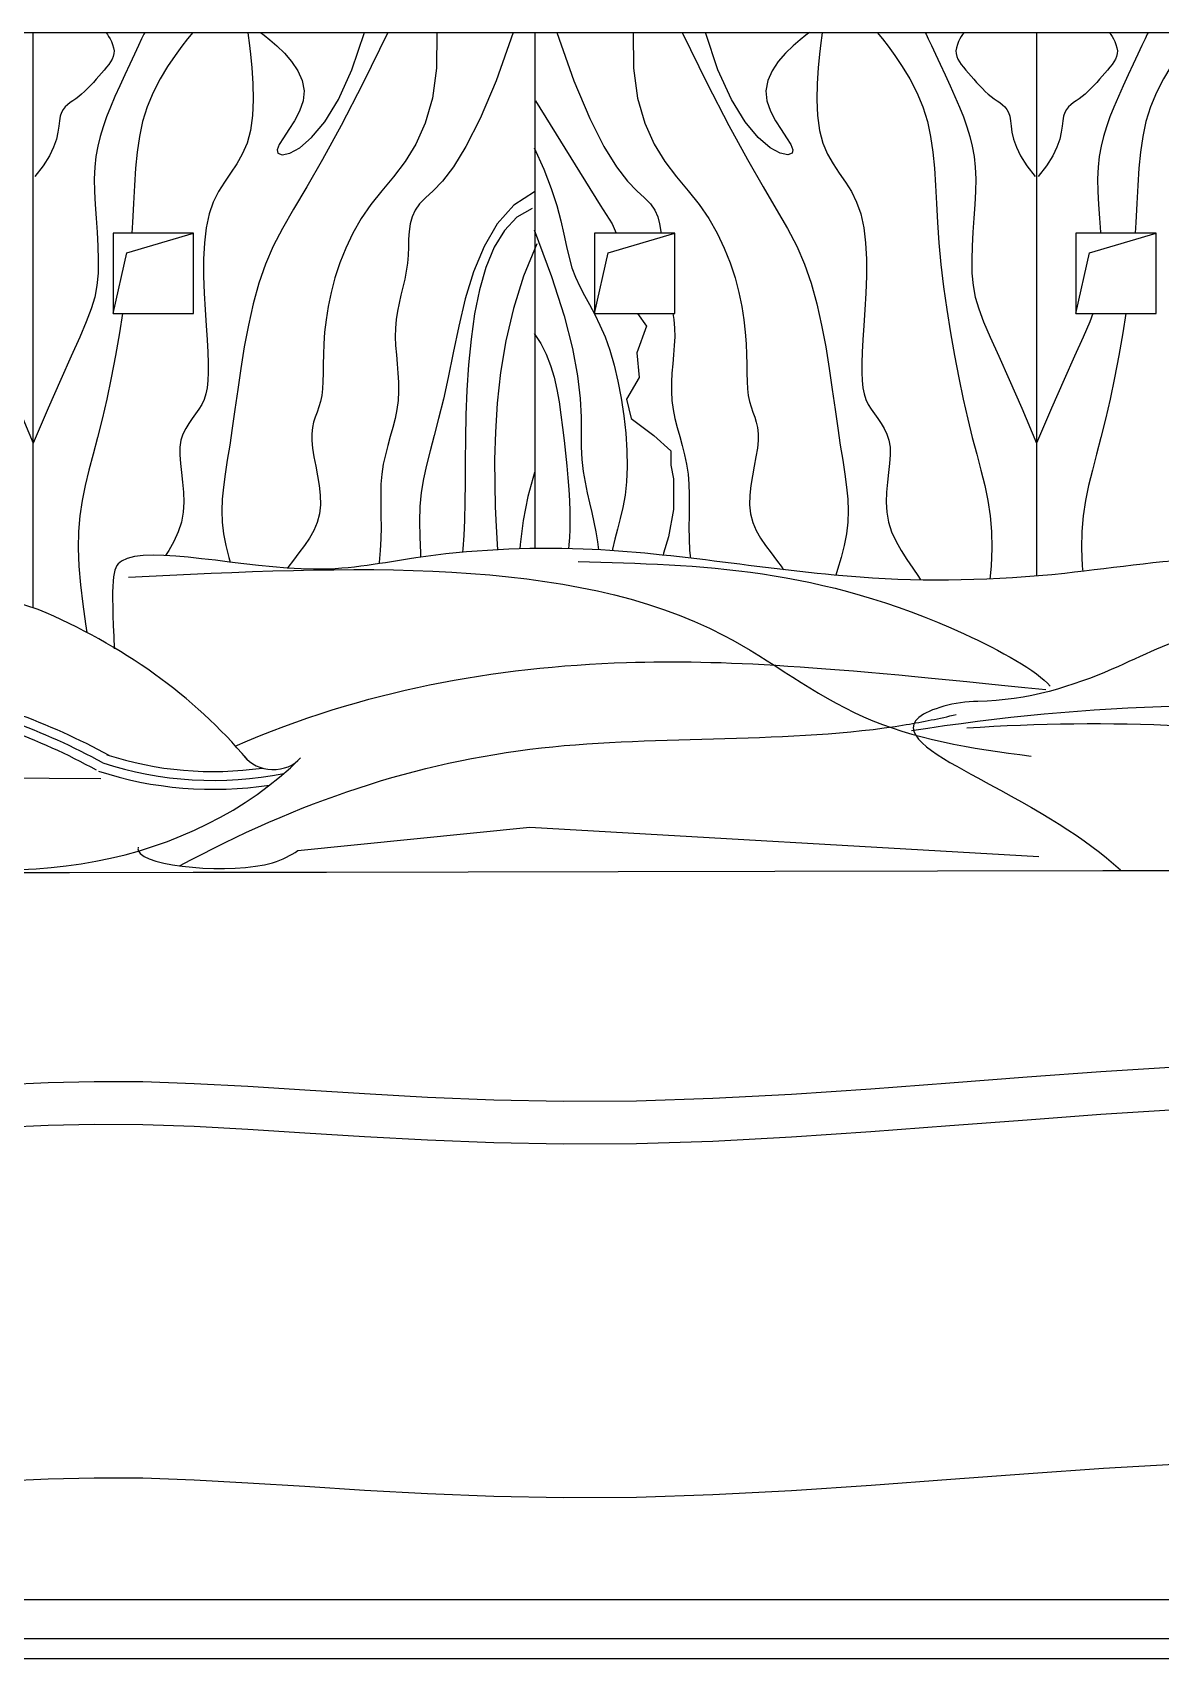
# Model space of a CAD drawing. Header units: inches. Extents: x 11 to 53.5, y 7.4 to 32.2.
# Drawn here: x 22.934 to 23.497, y 15.058 to 15.868 of the extents above; entities that cross this region are included whole.
import ezdxf

# ---------------------------------------------------------------- set-up
doc = ezdxf.new("R2010")
doc.units = ezdxf.units.IN
doc.header["$MEASUREMENT"] = 0
doc.layers.add('02', color=2, linetype='Continuous')

msp = doc.modelspace()

# ---------------------------------------------------------------- linework, layer by layer
at = {"layer": '02'}
for p, q in [((22.43489, 15.86829), (24.03489, 15.86829)), ((22.93489, 15.58168), (22.93489, 15.86829)), ((22.9904, 15.86829), (22.98997, 15.8674)), ((23.04806, 15.86829), (23.04994, 15.86691)), ((23.09369, 15.84968), (23.09996, 15.86829)), ((23.11149, 15.86829), (23.09911, 15.84287)), ((23.13598, 15.86829), (23.1358, 15.85054)), ((23.17408, 15.86829), (23.16549, 15.84428)), ((23.18489, 15.86829), (23.18489, 15.61122)), ((23.1957, 15.86829), (23.20429, 15.84428)), ((23.2338, 15.86829), (23.23398, 15.85054)), ((23.25829, 15.86829), (23.27067, 15.84287)), ((23.27609, 15.84968), (23.26982, 15.86829)), ((23.32172, 15.86829), (23.31984, 15.86691)), ((23.37938, 15.86829), (23.37981, 15.8674)), ((23.43489, 15.86829), (23.43489, 15.5975)), ((23.4904, 15.86829), (23.48997, 15.8674)), ((22.98728, 15.86177), (22.98527, 15.8575)), ((22.98889, 15.86515), (22.98728, 15.86177)), ((22.98997, 15.8674), (22.98889, 15.86515)), ((23.04994, 15.86691), (23.05282, 15.86465)), ((23.05282, 15.86465), (23.05631, 15.86164)), ((23.05631, 15.86164), (23.06004, 15.85799)), ((23.31347, 15.86164), (23.30974, 15.85799)), ((23.31696, 15.86465), (23.31347, 15.86164)), ((23.31984, 15.86691), (23.31696, 15.86465)), ((23.37981, 15.8674), (23.38089, 15.86515)), ((23.38089, 15.86515), (23.3825, 15.86177)), ((23.3825, 15.86177), (23.38451, 15.8575)), ((23.48728, 15.86177), (23.48527, 15.8575)), ((23.48889, 15.86515), (23.48728, 15.86177)), ((23.48997, 15.8674), (23.48889, 15.86515)), ((22.98297, 15.85258), (22.98051, 15.84726)), ((22.98527, 15.8575), (22.98297, 15.85258)), ((23.06004, 15.85799), (23.06364, 15.85381)), ((23.06364, 15.85381), (23.06672, 15.84923)), ((23.30614, 15.85381), (23.30306, 15.84923)), ((23.30974, 15.85799), (23.30614, 15.85381)), ((23.38451, 15.8575), (23.38681, 15.85258)), ((23.38681, 15.85258), (23.38927, 15.84726)), ((23.48297, 15.85258), (23.48051, 15.84726)), ((23.48527, 15.8575), (23.48297, 15.85258)), ((22.98051, 15.84726), (22.97801, 15.84177)), ((23.06672, 15.84923), (23.06892, 15.84436)), ((23.06892, 15.84436), (23.06986, 15.83931)), ((23.08694, 15.83488), (23.09369, 15.84968)), ((23.1358, 15.85054), (23.13376, 15.83552)), ((23.16549, 15.84428), (23.15759, 15.8255)), ((23.20429, 15.84428), (23.21219, 15.8255)), ((23.23398, 15.85054), (23.23602, 15.83552)), ((23.28284, 15.83488), (23.27609, 15.84968)), ((23.30086, 15.84436), (23.29992, 15.83931)), ((23.30306, 15.84923), (23.30086, 15.84436)), ((23.38927, 15.84726), (23.39177, 15.84177)), ((23.48051, 15.84726), (23.47801, 15.84177)), ((22.9756, 15.83635), (22.97339, 15.83119)), ((22.97801, 15.84177), (22.9756, 15.83635)), ((23.06986, 15.83931), (23.0693, 15.83421)), ((23.09911, 15.84287), (23.08831, 15.82197)), ((23.27067, 15.84287), (23.28147, 15.82197)), ((23.29992, 15.83931), (23.30048, 15.83421)), ((23.39177, 15.84177), (23.39418, 15.83635)), ((23.39418, 15.83635), (23.39639, 15.83119)), ((23.4756, 15.83635), (23.47339, 15.83119)), ((23.47801, 15.84177), (23.4756, 15.83635)), ((22.97339, 15.83119), (22.9714, 15.82623)), ((23.06754, 15.82919), (23.06503, 15.82437)), ((23.0693, 15.83421), (23.06754, 15.82919)), ((23.08013, 15.82377), (23.08694, 15.83488)), ((23.13376, 15.83552), (23.13023, 15.82308)), ((23.18515, 15.83421), (23.21732, 15.78229)), ((23.23602, 15.83552), (23.23955, 15.82308)), ((23.28965, 15.82377), (23.28284, 15.83488)), ((23.30048, 15.83421), (23.30224, 15.82919)), ((23.30224, 15.82919), (23.30475, 15.82437)), ((23.39639, 15.83119), (23.39838, 15.82623)), ((23.47339, 15.83119), (23.4714, 15.82623)), ((22.96965, 15.82139), (22.96817, 15.81656)), ((22.9714, 15.82623), (22.96965, 15.82139)), ((23.06221, 15.8199), (23.05953, 15.81591)), ((23.06503, 15.82437), (23.06221, 15.8199)), ((23.07359, 15.81593), (23.08013, 15.82377)), ((23.08831, 15.82197), (23.07906, 15.80511)), ((23.13023, 15.82308), (23.12557, 15.81274)), ((23.15759, 15.8255), (23.15051, 15.81146)), ((23.21219, 15.8255), (23.21927, 15.81146)), ((23.23955, 15.82308), (23.24421, 15.81274)), ((23.28147, 15.82197), (23.29072, 15.80511)), ((23.29619, 15.81593), (23.28965, 15.82377)), ((23.30475, 15.82437), (23.30757, 15.8199)), ((23.30757, 15.8199), (23.31025, 15.81591)), ((23.39838, 15.82623), (23.40013, 15.82139)), ((23.40013, 15.82139), (23.40161, 15.81656)), ((23.46965, 15.82139), (23.46817, 15.81656)), ((23.4714, 15.82623), (23.46965, 15.82139)), ((22.96698, 15.81164), (22.96608, 15.80653)), ((22.96817, 15.81656), (22.96698, 15.81164)), ((23.05743, 15.81253), (23.05635, 15.80989)), ((23.05953, 15.81591), (23.05743, 15.81253)), ((23.06766, 15.81089), (23.07359, 15.81593)), ((23.12557, 15.81274), (23.12016, 15.80402)), ((23.15051, 15.81146), (23.14425, 15.80132)), ((23.21927, 15.81146), (23.22553, 15.80132)), ((23.24421, 15.81274), (23.24962, 15.80402)), ((23.30212, 15.81089), (23.29619, 15.81593)), ((23.31025, 15.81591), (23.31235, 15.81253)), ((23.31235, 15.81253), (23.31343, 15.80989)), ((23.40161, 15.81656), (23.4028, 15.81164)), ((23.4028, 15.81164), (23.4037, 15.80653)), ((23.46698, 15.81164), (23.46608, 15.80653)), ((23.46817, 15.81656), (23.46698, 15.81164)), ((22.96608, 15.80653), (22.96551, 15.80114)), ((23.05635, 15.80989), (23.05673, 15.80813)), ((23.05673, 15.80813), (23.0589, 15.80744)), ((23.0589, 15.80744), (23.06265, 15.80821)), ((23.06265, 15.80821), (23.06766, 15.81089)), ((23.07906, 15.80511), (23.07122, 15.79149)), ((23.12016, 15.80402), (23.11436, 15.79642)), ((23.24962, 15.80402), (23.25542, 15.79642)), ((23.29072, 15.80511), (23.29856, 15.79149)), ((23.30713, 15.80821), (23.30212, 15.81089)), ((23.31088, 15.80744), (23.30713, 15.80821)), ((23.31305, 15.80813), (23.31088, 15.80744)), ((23.31343, 15.80989), (23.31305, 15.80813)), ((23.4037, 15.80653), (23.40427, 15.80114)), ((23.46608, 15.80653), (23.46551, 15.80114)), ((22.96551, 15.80114), (22.96527, 15.79537)), ((22.96527, 15.79537), (22.96537, 15.78915)), ((23.11436, 15.79642), (23.10854, 15.78946)), ((23.14425, 15.80132), (23.1388, 15.79424)), ((23.22553, 15.80132), (23.23098, 15.79424)), ((23.25542, 15.79642), (23.26124, 15.78946)), ((23.40427, 15.80114), (23.40451, 15.79537)), ((23.40451, 15.79537), (23.40441, 15.78915)), ((23.46551, 15.80114), (23.46527, 15.79537)), ((23.46527, 15.79537), (23.46537, 15.78915)), ((22.96537, 15.78915), (22.96571, 15.78257)), ((23.07122, 15.79149), (23.06462, 15.78028)), ((23.10854, 15.78946), (23.10307, 15.78266)), ((23.13418, 15.78939), (23.13037, 15.78591)), ((23.1388, 15.79424), (23.13418, 15.78939)), ((23.18463, 15.78899), (23.1744, 15.78229)), ((23.23098, 15.79424), (23.2356, 15.78939)), ((23.2356, 15.78939), (23.23941, 15.78591)), ((23.26124, 15.78946), (23.26671, 15.78266)), ((23.29856, 15.79149), (23.30516, 15.78028)), ((23.40441, 15.78915), (23.40407, 15.78257)), ((23.46537, 15.78915), (23.46571, 15.78257)), ((22.96571, 15.78257), (22.96618, 15.77575)), ((23.06462, 15.78028), (23.05909, 15.77067)), ((23.10307, 15.78266), (23.09824, 15.77562)), ((23.12521, 15.77987), (23.12371, 15.77652)), ((23.12739, 15.78297), (23.12521, 15.77987)), ((23.13037, 15.78591), (23.12739, 15.78297)), ((23.1744, 15.78229), (23.16612, 15.77302)), ((23.18347, 15.78065), (23.17591, 15.77631)), ((23.21732, 15.78229), (23.22341, 15.77302)), ((23.23941, 15.78591), (23.24239, 15.78297)), ((23.24239, 15.78297), (23.24457, 15.77987)), ((23.24457, 15.77987), (23.24607, 15.77652)), ((23.26671, 15.78266), (23.27154, 15.77562)), ((23.30516, 15.78028), (23.31069, 15.77067)), ((23.40407, 15.78257), (23.4036, 15.77575)), ((23.46571, 15.78257), (23.46618, 15.77575)), ((22.96618, 15.77575), (22.96668, 15.76881)), ((23.09824, 15.77562), (23.09409, 15.76835)), ((23.12276, 15.77294), (23.12222, 15.76919)), ((23.12371, 15.77652), (23.12276, 15.77294)), ((23.16612, 15.77302), (23.15951, 15.76177)), ((23.17591, 15.77631), (23.16962, 15.76973)), ((23.22341, 15.77302), (23.22543, 15.76835)), ((23.24607, 15.77652), (23.24702, 15.77294)), ((23.24702, 15.77294), (23.24756, 15.76919)), ((23.27154, 15.77562), (23.27569, 15.76835)), ((23.4036, 15.77575), (23.4031, 15.76881)), ((23.46618, 15.77575), (23.46668, 15.76881)), ((22.96668, 15.76881), (22.96708, 15.76187)), ((23.05909, 15.77067), (23.05445, 15.76183)), ((23.09409, 15.76835), (23.09056, 15.76094)), ((23.12194, 15.76531), (23.12179, 15.76135)), ((23.12222, 15.76919), (23.12194, 15.76531)), ((23.16962, 15.76973), (23.1645, 15.76129)), ((23.24756, 15.76919), (23.24763, 15.76835)), ((23.27569, 15.76835), (23.27922, 15.76094)), ((23.31069, 15.77067), (23.31533, 15.76183)), ((23.4031, 15.76881), (23.4027, 15.76187)), ((23.46668, 15.76881), (23.4667, 15.76835)), ((22.96708, 15.76187), (22.96727, 15.75506)), ((22.96727, 15.75506), (22.96715, 15.74849)), ((23.05445, 15.76183), (23.05056, 15.75295)), ((23.09056, 15.76094), (23.08761, 15.75349)), ((23.12162, 15.75734), (23.12131, 15.75333)), ((23.12179, 15.76135), (23.12162, 15.75734)), ((23.15951, 15.76177), (23.15429, 15.74912)), ((23.1645, 15.76129), (23.1604, 15.7513)), ((23.27922, 15.76094), (23.28217, 15.75349)), ((23.31533, 15.76183), (23.31922, 15.75295)), ((23.4027, 15.76187), (23.40251, 15.75506)), ((23.40251, 15.75506), (23.40263, 15.74849)), ((22.96715, 15.74849), (22.96659, 15.74229)), ((23.05056, 15.75295), (23.04725, 15.74338)), ((23.08761, 15.75349), (23.0852, 15.74609)), ((23.12074, 15.74936), (23.11997, 15.7454)), ((23.12131, 15.75333), (23.12074, 15.74936)), ((23.15429, 15.74912), (23.15017, 15.73567)), ((23.1604, 15.7513), (23.15722, 15.74011)), ((23.28217, 15.75349), (23.28458, 15.74609)), ((23.31922, 15.75295), (23.32253, 15.74338)), ((23.40263, 15.74849), (23.40319, 15.74229)), ((22.96659, 15.74229), (22.9655, 15.73647)), ((23.04725, 15.74338), (23.04443, 15.73317)), ((23.08329, 15.73886), (23.08183, 15.73187)), ((23.0852, 15.74609), (23.08329, 15.73886)), ((23.11906, 15.74146), (23.1181, 15.73749)), ((23.11997, 15.7454), (23.11906, 15.74146)), ((23.15722, 15.74011), (23.15481, 15.72807)), ((23.28458, 15.74609), (23.28649, 15.73886)), ((23.28649, 15.73886), (23.28795, 15.73187)), ((23.32253, 15.74338), (23.32535, 15.73317)), ((23.40319, 15.74229), (23.40428, 15.73647)), ((22.96377, 15.73059), (22.96131, 15.7241)), ((22.9655, 15.73647), (22.96377, 15.73059)), ((23.04443, 15.73317), (23.04205, 15.72256)), ((23.08183, 15.73187), (23.08077, 15.72524)), ((23.11717, 15.73349), (23.11634, 15.72943)), ((23.1181, 15.73749), (23.11717, 15.73349)), ((23.15017, 15.73567), (23.14688, 15.72201)), ((23.28795, 15.73187), (23.28901, 15.72524)), ((23.32535, 15.73317), (23.32773, 15.72256)), ((23.40428, 15.73647), (23.40601, 15.73059)), ((23.40601, 15.73059), (23.40847, 15.7241)), ((22.96131, 15.7241), (22.95802, 15.71646)), ((23.04205, 15.72256), (23.04002, 15.71176)), ((23.08077, 15.72524), (23.08007, 15.71904)), ((23.1157, 15.7253), (23.11533, 15.72107)), ((23.11634, 15.72943), (23.1157, 15.7253)), ((23.15481, 15.72807), (23.15305, 15.71551)), ((23.23594, 15.72835), (23.24045, 15.72201)), ((23.25361, 15.72835), (23.25408, 15.7253)), ((23.25408, 15.7253), (23.25445, 15.72107)), ((23.28901, 15.72524), (23.28971, 15.71904)), ((23.32773, 15.72256), (23.32976, 15.71176)), ((23.40847, 15.7241), (23.41176, 15.71646)), ((23.46131, 15.7241), (23.45802, 15.71646)), ((23.46292, 15.72835), (23.46131, 15.7241)), ((22.95802, 15.71646), (22.9538, 15.7071)), ((23.08007, 15.71904), (23.07965, 15.71327)), ((23.11533, 15.72107), (23.11526, 15.71673)), ((23.11526, 15.71673), (23.11546, 15.7123)), ((23.14688, 15.72201), (23.14414, 15.70874)), ((23.15305, 15.71551), (23.15181, 15.70278)), ((23.24045, 15.72201), (23.23558, 15.70874)), ((23.25452, 15.71673), (23.25432, 15.7123)), ((23.25445, 15.72107), (23.25452, 15.71673)), ((23.28971, 15.71904), (23.29013, 15.71327)), ((23.41176, 15.71646), (23.41598, 15.7071)), ((23.45802, 15.71646), (23.4538, 15.7071)), ((22.9538, 15.7071), (22.94857, 15.69549)), ((23.04002, 15.71176), (23.03828, 15.701)), ((23.07944, 15.70794), (23.07935, 15.70303)), ((23.07965, 15.71327), (23.07944, 15.70794)), ((23.11546, 15.7123), (23.1158, 15.7078)), ((23.1158, 15.7078), (23.11622, 15.70324)), ((23.14414, 15.70874), (23.14168, 15.69645)), ((23.23558, 15.70874), (23.2368, 15.69645)), ((23.25398, 15.7078), (23.25356, 15.70324)), ((23.25432, 15.7123), (23.25398, 15.7078)), ((23.29013, 15.71327), (23.29034, 15.70794)), ((23.29034, 15.70794), (23.29043, 15.70303)), ((23.32976, 15.71176), (23.3315, 15.701)), ((23.41598, 15.7071), (23.42121, 15.69549)), ((23.4538, 15.7071), (23.44857, 15.69549)), ((23.03828, 15.701), (23.03675, 15.6905)), ((23.0793, 15.69853), (23.07922, 15.69443)), ((23.07935, 15.70303), (23.0793, 15.69853)), ((23.11622, 15.70324), (23.11661, 15.69866)), ((23.11661, 15.69866), (23.11687, 15.69407)), ((23.15181, 15.70278), (23.15098, 15.69018)), ((23.25317, 15.69866), (23.25291, 15.69407)), ((23.25356, 15.70324), (23.25317, 15.69866)), ((23.29043, 15.70303), (23.29048, 15.69853)), ((23.29048, 15.69853), (23.29056, 15.69443)), ((23.3315, 15.701), (23.33303, 15.6905)), ((22.94857, 15.69549), (22.94223, 15.68108)), ((23.03675, 15.6905), (23.03536, 15.6805)), ((23.07903, 15.69073), (23.07865, 15.68742)), ((23.07922, 15.69443), (23.07903, 15.69073)), ((23.11687, 15.69407), (23.11693, 15.68949)), ((23.14168, 15.69645), (23.13926, 15.68559)), ((23.15098, 15.69018), (23.15047, 15.67787)), ((23.2368, 15.69645), (23.23052, 15.68559)), ((23.25291, 15.69407), (23.25285, 15.68949)), ((23.29056, 15.69443), (23.29075, 15.69073)), ((23.29075, 15.69073), (23.29113, 15.68742)), ((23.33303, 15.6905), (23.33442, 15.6805)), ((23.42121, 15.69549), (23.42755, 15.68108)), ((23.44857, 15.69549), (23.44223, 15.68108)), ((23.07721, 15.68177), (23.07631, 15.67924)), ((23.07802, 15.68446), (23.07721, 15.68177)), ((23.07865, 15.68742), (23.07802, 15.68446)), ((23.11668, 15.68495), (23.11606, 15.68046)), ((23.11693, 15.68949), (23.11668, 15.68495)), ((23.13926, 15.68559), (23.13689, 15.67604)), ((23.23052, 15.68559), (23.23289, 15.67604)), ((23.25285, 15.68949), (23.2531, 15.68495)), ((23.2531, 15.68495), (23.25372, 15.68046)), ((23.29113, 15.68742), (23.29176, 15.68446)), ((23.29176, 15.68446), (23.29257, 15.68177)), ((23.29257, 15.68177), (23.29347, 15.67924)), ((22.92755, 15.68108), (22.93489, 15.66379)), ((22.94223, 15.68108), (22.93489, 15.66379)), ((23.03536, 15.6805), (23.03405, 15.67121)), ((23.0746, 15.67419), (23.07398, 15.67146)), ((23.07541, 15.67675), (23.0746, 15.67419)), ((23.07631, 15.67924), (23.07541, 15.67675)), ((23.11514, 15.676), (23.11401, 15.67154)), ((23.11606, 15.68046), (23.11514, 15.676)), ((23.13689, 15.67604), (23.13465, 15.66755)), ((23.15047, 15.67787), (23.1502, 15.666)), ((23.23289, 15.67604), (23.24411, 15.66755)), ((23.25372, 15.68046), (23.25464, 15.676)), ((23.25464, 15.676), (23.25577, 15.67154)), ((23.29347, 15.67924), (23.29437, 15.67675)), ((23.29437, 15.67675), (23.29518, 15.67419)), ((23.29518, 15.67419), (23.2958, 15.67146)), ((23.33442, 15.6805), (23.33573, 15.67121)), ((23.42755, 15.68108), (23.43489, 15.66379)), ((23.44223, 15.68108), (23.43489, 15.66379)), ((23.03405, 15.67121), (23.03276, 15.6628)), ((23.07398, 15.67146), (23.07362, 15.66845)), ((23.07362, 15.66845), (23.07363, 15.66504)), ((23.11277, 15.66706), (23.11151, 15.66253)), ((23.11401, 15.67154), (23.11277, 15.66706)), ((23.13465, 15.66755), (23.13259, 15.65987)), ((23.1502, 15.666), (23.15008, 15.65468)), ((23.24411, 15.66755), (23.25263, 15.65987)), ((23.25577, 15.67154), (23.25701, 15.66706)), ((23.25701, 15.66706), (23.25827, 15.66253)), ((23.2958, 15.67146), (23.29616, 15.66845)), ((23.29616, 15.66845), (23.29615, 15.66504)), ((23.33573, 15.67121), (23.33702, 15.6628)), ((23.03276, 15.6628), (23.03154, 15.65519)), ((23.07363, 15.66504), (23.07405, 15.66115)), ((23.07405, 15.66115), (23.07477, 15.65687)), ((23.11032, 15.65792), (23.10931, 15.65321)), ((23.11151, 15.66253), (23.11032, 15.65792)), ((23.13259, 15.65987), (23.13078, 15.65275)), ((23.25263, 15.65987), (23.25263, 15.65275)), ((23.25827, 15.66253), (23.25946, 15.65792)), ((23.25946, 15.65792), (23.26047, 15.65321)), ((23.29573, 15.66115), (23.29501, 15.65687)), ((23.29615, 15.66504), (23.29573, 15.66115)), ((23.33702, 15.6628), (23.33824, 15.65519)), ((23.03154, 15.65519), (23.03046, 15.64825)), ((23.07477, 15.65687), (23.07566, 15.65228)), ((23.07566, 15.65228), (23.07657, 15.6475)), ((23.10931, 15.65321), (23.10857, 15.64836)), ((23.13078, 15.65275), (23.12928, 15.64592)), ((23.15008, 15.65468), (23.15003, 15.64406)), ((23.25263, 15.65275), (23.25385, 15.64592)), ((23.26047, 15.65321), (23.26121, 15.64836)), ((23.29412, 15.65228), (23.29321, 15.6475)), ((23.29501, 15.65687), (23.29412, 15.65228)), ((23.33824, 15.65519), (23.33932, 15.64825)), ((23.02959, 15.64182), (23.029, 15.63578)), ((23.03046, 15.64825), (23.02959, 15.64182)), ((23.07657, 15.6475), (23.07735, 15.64262)), ((23.07735, 15.64262), (23.07786, 15.63775)), ((23.10815, 15.64336), (23.108, 15.63821)), ((23.10857, 15.64836), (23.10815, 15.64336)), ((23.12928, 15.64592), (23.12816, 15.63914)), ((23.15003, 15.64406), (23.14997, 15.63426)), ((23.25385, 15.64592), (23.25385, 15.63069)), ((23.26121, 15.64836), (23.26163, 15.64336)), ((23.26163, 15.64336), (23.26178, 15.63821)), ((23.29243, 15.64262), (23.29192, 15.63775)), ((23.29321, 15.6475), (23.29243, 15.64262)), ((23.33932, 15.64825), (23.34019, 15.64182)), ((23.34019, 15.64182), (23.34078, 15.63578)), ((23.029, 15.63578), (23.02876, 15.62999)), ((23.07786, 15.63775), (23.07795, 15.63299)), ((23.108, 15.63821), (23.10802, 15.6329)), ((23.12816, 15.63914), (23.12749, 15.63216)), ((23.14997, 15.63426), (23.14982, 15.62541)), ((23.26178, 15.63821), (23.26176, 15.6329)), ((23.29192, 15.63775), (23.29183, 15.63299)), ((23.34078, 15.63578), (23.34102, 15.62999)), ((23.02876, 15.62999), (23.02894, 15.6243)), ((23.07749, 15.62845), (23.07636, 15.6242)), ((23.07795, 15.63299), (23.07749, 15.62845)), ((23.10802, 15.6329), (23.10811, 15.62745)), ((23.10811, 15.62745), (23.10817, 15.62185)), ((23.12749, 15.63216), (23.12728, 15.62476)), ((23.14982, 15.62541), (23.1495, 15.61765)), ((23.25385, 15.63069), (23.25142, 15.61701)), ((23.26167, 15.62745), (23.26161, 15.62185)), ((23.26176, 15.6329), (23.26167, 15.62745)), ((23.29183, 15.63299), (23.29229, 15.62845)), ((23.29229, 15.62845), (23.29342, 15.6242)), ((23.34102, 15.62999), (23.34084, 15.6243)), ((23.02894, 15.6243), (23.02961, 15.61857)), ((23.02961, 15.61857), (23.0308, 15.61271)), ((23.07465, 15.6202), (23.07248, 15.61639)), ((23.07636, 15.6242), (23.07465, 15.6202)), ((23.10817, 15.62185), (23.10811, 15.61611)), ((23.12728, 15.62476), (23.12743, 15.61701)), ((23.12743, 15.61701), (23.12779, 15.60898)), ((23.1495, 15.61765), (23.14895, 15.61104)), ((23.25142, 15.61701), (23.24898, 15.60898)), ((23.26161, 15.62185), (23.26167, 15.61611)), ((23.29342, 15.6242), (23.29513, 15.6202)), ((23.29513, 15.6202), (23.2973, 15.61639)), ((23.34017, 15.61857), (23.33898, 15.61271)), ((23.34084, 15.6243), (23.34017, 15.61857)), ((23.0308, 15.61271), (23.03237, 15.60673)), ((23.06727, 15.60908), (23.06448, 15.60544)), ((23.06998, 15.61271), (23.06727, 15.60908)), ((23.07248, 15.61639), (23.06998, 15.61271)), ((23.10782, 15.61023), (23.10722, 15.60422)), ((23.10811, 15.61611), (23.10782, 15.61023)), ((23.12779, 15.60898), (23.1279, 15.60694)), ((23.14895, 15.61104), (23.14872, 15.60936)), ((23.24898, 15.60898), (23.24876, 15.60796)), ((23.26167, 15.61611), (23.26196, 15.61023)), ((23.26196, 15.61023), (23.26234, 15.60644)), ((23.2973, 15.61639), (23.2998, 15.61271)), ((23.2998, 15.61271), (23.30251, 15.60908)), ((23.30251, 15.60908), (23.3053, 15.60544)), ((23.33898, 15.61271), (23.33741, 15.60673)), ((23.03237, 15.60673), (23.03303, 15.60447)), ((23.06173, 15.60173), (23.06156, 15.60148)), ((23.06448, 15.60544), (23.06173, 15.60173)), ((23.10722, 15.60422), (23.10713, 15.60367)), ((23.3053, 15.60544), (23.30805, 15.60173)), ((23.30805, 15.60173), (23.30875, 15.60069)), ((23.33566, 15.60071), (23.33483, 15.5979)), ((23.33741, 15.60673), (23.33566, 15.60071)), ((22.80022, 15.49739), (22.96851, 15.49675)), ((23.06668, 15.46072), (23.18225, 15.47246)), ((23.18225, 15.47246), (23.436, 15.45788)), ((22.43645, 15.08766), (24.03645, 15.08766)), ((22.48125, 15.06829), (23.99165, 15.06829)), ((22.48456, 15.05829), (23.98845, 15.05829))]:
    msp.add_line(p, q, dxfattribs=at)
for points in [[(22.97113, 15.86829), (22.97137, 15.86797), (22.97183, 15.86729), (22.97244, 15.86632), (22.97312, 15.86512), (22.97381, 15.86374), (22.97442, 15.86226), (22.97488, 15.86074), (22.97511, 15.85922), (22.97505, 15.85777), (22.97473, 15.85637), (22.97417, 15.85501), (22.9734, 15.85367), (22.97246, 15.85233), (22.97138, 15.85097), (22.97018, 15.84957), (22.96891, 15.84812), (22.96758, 15.8466), (22.96622, 15.84503), (22.96482, 15.84345), (22.96339, 15.84189), (22.96194, 15.84037), (22.96047, 15.83892), (22.95899, 15.83757), (22.9575, 15.83635), (22.95602, 15.83528), (22.95457, 15.8343), (22.95318, 15.83335), (22.95189, 15.83235), (22.95073, 15.83125), (22.94972, 15.82996), (22.94891, 15.82842), (22.94832, 15.82657), (22.94795, 15.82434), (22.94764, 15.82171), (22.94718, 15.81867), (22.94637, 15.81518), (22.94502, 15.81125), (22.94292, 15.80685), (22.93987, 15.80195), (22.93568, 15.79656)], [(23.01435, 15.86829), (23.01357, 15.86739), (23.01166, 15.86507), (23.00888, 15.8615), (23.00552, 15.85687), (23.00183, 15.85136), (22.99811, 15.84514), (22.99462, 15.83841), (22.99164, 15.83133), (22.98937, 15.82405), (22.98775, 15.81655), (22.98663, 15.80877), (22.98586, 15.80064), (22.98532, 15.79211), (22.98486, 15.78312), (22.98434, 15.77361), (22.98397, 15.76835)], [(23.04176, 15.86829), (23.04199, 15.86685), (23.04251, 15.8631), (23.04318, 15.85753), (23.04384, 15.85064), (23.04432, 15.84291), (23.04447, 15.83483), (23.04413, 15.82688), (23.04314, 15.81956), (23.04141, 15.81324), (23.03905, 15.80776), (23.03627, 15.80287), (23.03324, 15.7983), (23.03016, 15.79378), (23.02722, 15.78906), (23.02459, 15.78386), (23.02248, 15.77792), (23.02101, 15.77106), (23.02013, 15.76344), (23.01975, 15.75531), (23.01975, 15.74689), (23.02002, 15.73843), (23.02048, 15.73018), (23.021, 15.72238), (23.02148, 15.71526), (23.02184, 15.70901), (23.02205, 15.7036), (23.02207, 15.69892), (23.0219, 15.69487), (23.02151, 15.69135), (23.02088, 15.68827), (23.02, 15.68552), (23.01884, 15.683), (23.01741, 15.68063), (23.01578, 15.67832), (23.01408, 15.676), (23.01239, 15.6736), (23.01083, 15.67104), (23.00949, 15.66826), (23.00849, 15.66518), (23.00793, 15.66172), (23.00786, 15.65784), (23.00817, 15.65359), (23.0087, 15.64903), (23.00927, 15.64425), (23.00973, 15.63932), (23.0099, 15.6343), (23.00963, 15.62927), (23.00875, 15.62431), (23.00716, 15.61947), (23.00496, 15.61476), (23.00236, 15.6102), (23.00079, 15.60776)], [(23.32802, 15.86829), (23.32779, 15.86685), (23.32727, 15.8631), (23.3266, 15.85753), (23.32594, 15.85064), (23.32546, 15.84291), (23.32531, 15.83483), (23.32565, 15.82688), (23.32664, 15.81956), (23.32837, 15.81324), (23.33073, 15.80776), (23.33351, 15.80287), (23.33654, 15.7983), (23.33962, 15.79378), (23.34256, 15.78906), (23.34519, 15.78386), (23.3473, 15.77792), (23.34877, 15.77106), (23.34965, 15.76344), (23.35003, 15.75531), (23.35003, 15.74689), (23.34976, 15.73843), (23.3493, 15.73018), (23.34878, 15.72238), (23.3483, 15.71526), (23.34794, 15.70901), (23.34773, 15.7036), (23.34771, 15.69892), (23.34788, 15.69487), (23.34827, 15.69135), (23.3489, 15.68827), (23.34978, 15.68552), (23.35094, 15.683), (23.35237, 15.68063), (23.354, 15.67832), (23.3557, 15.676), (23.35739, 15.6736), (23.35895, 15.67104), (23.36029, 15.66826), (23.36129, 15.66518), (23.36185, 15.66172), (23.36192, 15.65784), (23.36161, 15.65359), (23.36108, 15.64903), (23.36051, 15.64425), (23.36005, 15.63932), (23.35988, 15.6343), (23.36015, 15.62927), (23.36103, 15.62431), (23.36262, 15.61947), (23.36482, 15.61476), (23.36742, 15.6102), (23.37027, 15.60576), (23.37316, 15.60147), (23.37593, 15.59731), (23.377, 15.59556)], [(23.35543, 15.86829), (23.35621, 15.86739), (23.35812, 15.86507), (23.3609, 15.8615), (23.36426, 15.85687), (23.36795, 15.85136), (23.37167, 15.84514), (23.37516, 15.83841), (23.37814, 15.83133), (23.38041, 15.82405), (23.38203, 15.81655), (23.38315, 15.80877), (23.38392, 15.80064), (23.38446, 15.79211), (23.38492, 15.78312), (23.38544, 15.77361), (23.38616, 15.76351), (23.38719, 15.75281), (23.38852, 15.74165), (23.39011, 15.73023), (23.39192, 15.71873), (23.39391, 15.70734), (23.39604, 15.69625), (23.39826, 15.68565), (23.40054, 15.67573), (23.40283, 15.66662), (23.40505, 15.65818), (23.40714, 15.65024), (23.40899, 15.6426), (23.41055, 15.63508), (23.41172, 15.62749), (23.41244, 15.61964), (23.41261, 15.61135), (23.4122, 15.60249), (23.4116, 15.59602)], [(23.39865, 15.86829), (23.39841, 15.86797), (23.39795, 15.86729), (23.39734, 15.86632), (23.39666, 15.86512), (23.39597, 15.86374), (23.39536, 15.86226), (23.3949, 15.86074), (23.39467, 15.85922), (23.39473, 15.85777), (23.39505, 15.85637), (23.39561, 15.85501), (23.39638, 15.85367), (23.39732, 15.85233), (23.3984, 15.85097), (23.3996, 15.84957), (23.40087, 15.84812), (23.4022, 15.8466), (23.40356, 15.84503), (23.40496, 15.84345), (23.40639, 15.84189), (23.40784, 15.84037), (23.40931, 15.83892), (23.41079, 15.83757), (23.41228, 15.83635), (23.41376, 15.83528), (23.41521, 15.8343), (23.4166, 15.83335), (23.41789, 15.83235), (23.41905, 15.83125), (23.42006, 15.82996), (23.42087, 15.82842), (23.42146, 15.82657), (23.42183, 15.82434), (23.42214, 15.82171), (23.4226, 15.81867), (23.42341, 15.81518), (23.42476, 15.81125), (23.42686, 15.80685), (23.42991, 15.80195), (23.4341, 15.79656)], [(23.47113, 15.86829), (23.47137, 15.86797), (23.47183, 15.86729), (23.47244, 15.86632), (23.47312, 15.86512), (23.47381, 15.86374), (23.47442, 15.86226), (23.47488, 15.86074), (23.47511, 15.85922), (23.47505, 15.85777), (23.47473, 15.85637), (23.47417, 15.85501), (23.4734, 15.85367), (23.47246, 15.85233), (23.47138, 15.85097), (23.47018, 15.84957), (23.46891, 15.84812), (23.46758, 15.8466), (23.46622, 15.84503), (23.46482, 15.84345), (23.46339, 15.84189), (23.46194, 15.84037), (23.46047, 15.83892), (23.45899, 15.83757), (23.4575, 15.83635), (23.45602, 15.83528), (23.45457, 15.8343), (23.45318, 15.83335), (23.45189, 15.83235), (23.45073, 15.83125), (23.44972, 15.82996), (23.44891, 15.82842), (23.44832, 15.82657), (23.44795, 15.82434), (23.44764, 15.82171), (23.44718, 15.81867), (23.44637, 15.81518), (23.44502, 15.81125), (23.44292, 15.80685), (23.43987, 15.80195), (23.43568, 15.79656)], [(23.51435, 15.86829), (23.51357, 15.86739), (23.51166, 15.86507), (23.50888, 15.8615), (23.50552, 15.85687), (23.50183, 15.85136), (23.49811, 15.84514), (23.49462, 15.83841), (23.49164, 15.83133), (23.48937, 15.82405), (23.48775, 15.81655), (23.48663, 15.80877), (23.48586, 15.80064), (23.48532, 15.79211), (23.48486, 15.78312), (23.48434, 15.77361), (23.48397, 15.76835)], [(23.18444, 15.81084), (23.18927, 15.80014), (23.19295, 15.7906), (23.19571, 15.7821), (23.19776, 15.77453), (23.19932, 15.76776), (23.20062, 15.76168), (23.20188, 15.75617), (23.20331, 15.75112), (23.2051, 15.74639), (23.2072, 15.74185), (23.20955, 15.73734), (23.21206, 15.73272), (23.21466, 15.72783), (23.21727, 15.72252), (23.2198, 15.71665), (23.22219, 15.71006), (23.22435, 15.70266), (23.22626, 15.69461), (23.22787, 15.68611), (23.22916, 15.67739), (23.23011, 15.66866), (23.23066, 15.66012), (23.23081, 15.65199), (23.23051, 15.64449), (23.22976, 15.63776), (23.22867, 15.6317), (23.22737, 15.62615), (23.22599, 15.62094), (23.22467, 15.6159), (23.22354, 15.61087), (23.22343, 15.61016)], [(22.97466, 15.72835), (22.9815, 15.75852), (23.01466, 15.76835)], [(23.18579, 15.76306), (23.17922, 15.74696), (23.17414, 15.73077), (23.17038, 15.71469), (23.16775, 15.69893), (23.16607, 15.68369), (23.16514, 15.66918), (23.1648, 15.65562), (23.16484, 15.64319), (23.16512, 15.63207), (23.16554, 15.62218), (23.16604, 15.61339), (23.16623, 15.61061)], [(23.18444, 15.76994), (23.19312, 15.74673), (23.19936, 15.72717), (23.20355, 15.71084), (23.2061, 15.69727), (23.20742, 15.68604), (23.2079, 15.67669), (23.20795, 15.66878), (23.20798, 15.66185), (23.20831, 15.65554), (23.20895, 15.64969), (23.20983, 15.64422), (23.21087, 15.63903), (23.21201, 15.63405), (23.21317, 15.62919), (23.21429, 15.62437), (23.21529, 15.6195), (23.21611, 15.61449), (23.2166, 15.61057)], [(23.21454, 15.72835), (23.22138, 15.75852), (23.25454, 15.76835)], [(23.45442, 15.72835), (23.46126, 15.75852), (23.49442, 15.76835)], [(22.97937, 15.72835), (22.97786, 15.71873), (22.97587, 15.70734), (22.97374, 15.69625), (22.97152, 15.68565), (22.96924, 15.67573), (22.96695, 15.66662), (22.96473, 15.65818), (22.96264, 15.65024), (22.96079, 15.6426), (22.95923, 15.63508), (22.95806, 15.62749), (22.95734, 15.61964), (22.95717, 15.61135), (22.95758, 15.60249), (22.95845, 15.59316), (22.95962, 15.58354), (22.96095, 15.57379), (22.96154, 15.56948)], [(23.47937, 15.72835), (23.47786, 15.71873), (23.47587, 15.70734), (23.47374, 15.69625), (23.47152, 15.68565), (23.46924, 15.67573), (23.46695, 15.66662), (23.46473, 15.65818), (23.46264, 15.65024), (23.46079, 15.6426), (23.45923, 15.63508), (23.45806, 15.62749), (23.45734, 15.61964), (23.45717, 15.61135), (23.45758, 15.60249), (23.45782, 15.59986)], [(23.18444, 15.71833), (23.18776, 15.71339), (23.19048, 15.70808), (23.19268, 15.70247), (23.19443, 15.6966), (23.19582, 15.69051), (23.19694, 15.68427), (23.19785, 15.67792), (23.19864, 15.67151), (23.19938, 15.6651), (23.20007, 15.65873), (23.20069, 15.65248), (23.20123, 15.64641), (23.20168, 15.64056), (23.20201, 15.63501), (23.20222, 15.6298), (23.2023, 15.62501), (23.20223, 15.62067), (23.20205, 15.61672), (23.2018, 15.61309), (23.20165, 15.61114)], [(23.18463, 15.64914), (23.18129, 15.63721), (23.17896, 15.62518), (23.17747, 15.61325), (23.17732, 15.61106)], [(23.54976, 15.45075), (23.46787, 15.45061), (23.3855, 15.45044), (23.30444, 15.45028), (23.22627, 15.45013), (23.15163, 15.45), (23.08093, 15.44989), (23.01457, 15.44978), (22.95295, 15.4497), (22.89649, 15.44963)], [(22.92014, 15.34431), (22.94222, 15.3453), (22.96527, 15.3458), (22.98948, 15.34566), (23.01498, 15.34478), (23.04186, 15.34333), (23.07018, 15.34155), (23.1, 15.33968), (23.13137, 15.33796), (23.16436, 15.33665), (23.19903, 15.33597), (23.23543, 15.33617), (23.27351, 15.33741), (23.3127, 15.33949), (23.35231, 15.34214), (23.39167, 15.34508), (23.43008, 15.34804), (23.46687, 15.35074), (23.50134, 15.35291)], [(22.92014, 15.32298), (22.94222, 15.32396), (22.96527, 15.32447), (22.98948, 15.32433), (23.01498, 15.32345), (23.04186, 15.32199), (23.07018, 15.32021), (23.1, 15.31834), (23.13137, 15.31663), (23.16436, 15.31531), (23.19903, 15.31463), (23.23543, 15.31484), (23.27351, 15.31607), (23.3127, 15.31816), (23.35231, 15.32081), (23.39167, 15.32375), (23.43008, 15.32671), (23.46687, 15.32941), (23.50134, 15.33157)], [(22.92014, 15.14686), (22.94222, 15.14784), (22.96527, 15.14835), (22.98948, 15.14821), (23.01498, 15.14733), (23.04186, 15.14587), (23.07018, 15.14409), (23.1, 15.14222), (23.13137, 15.14051), (23.16436, 15.13919), (23.19903, 15.13851), (23.23543, 15.13872), (23.27352, 15.13995), (23.31275, 15.14203), (23.35248, 15.14466), (23.39207, 15.14758), (23.43086, 15.15048), (23.46822, 15.15311), (23.50349, 15.15516)]]:
    msp.add_lwpolyline(points, dxfattribs=at)
for points in [[(22.97466, 15.72835), (23.01466, 15.72835), (23.01466, 15.76835), (22.97466, 15.76835)], [(23.21454, 15.72835), (23.25454, 15.72835), (23.25454, 15.76835), (23.21454, 15.76835)], [(23.45442, 15.72835), (23.49442, 15.72835), (23.49442, 15.76835), (23.45442, 15.76835)]]:
    msp.add_lwpolyline(points, close=True, dxfattribs=at)
for centre, major_axis, start_param, end_param in [((22.80311, 15.32094), (0.35156, 0), 1.178965, 1.780957), ((22.80501, 15.37908), (0.28486, 0), 0.591736, 1.087571), ((22.80699, 15.3168), (0.28533, 0), 0.964916, 1.336307), ((22.80699, 15.3168), (0.29086, 0), 0.964916, 1.336307), ((22.80699, 15.3168), (-0.2798, 0), 4.106509, 4.477899), ((22.9226, 15.60103), (-0.18713, 0), 1.149673, 2.461481), ((23.02465, 15.61193), (0.14526, 0), 4.322794, 4.956279), ((23.02465, 15.61193), (-0.13973, 0), 1.181202, 1.746537), ((23.05445, 15.51443), (0.01659, 0), 3.672512, 5.678581), ((23.02465, 15.61193), (-0.15079, 0), 1.181202, 1.757693)]:
    msp.add_ellipse(centre, major_axis=major_axis, ratio=0.8, start_param=start_param, end_param=end_param, dxfattribs=at)
at = {"layer": '02', "extrusion": (0, 0, -1)}
for centre, major_axis, start_param, end_param in [((23.53593, 15.10107), (-0.67658, 0), 1.32676, 2.118057), ((23.46348, 15.14189), (0.59813, 0), 4.606301, 5.315559)]:
    msp.add_ellipse(centre, major_axis=major_axis, ratio=0.638889, start_param=start_param, end_param=end_param, dxfattribs=at)
at = {"layer": '02'}
for points, knots in [([(23.78568, 15.45117), (23.78723, 15.45177), (23.80238, 15.45769), (23.83172, 15.47069), (23.92646, 15.47272), (23.85529, 15.50247), (23.80135, 15.52761), (23.79737, 15.58057), (23.66934, 15.63921), (23.63445, 15.57056), (23.52763, 15.57955), (23.47108, 15.54861), (23.43043, 15.53538), (23.4055, 15.53509), (23.39426, 15.53496), (23.35503, 15.52391), (23.42435, 15.48728), (23.45877, 15.46759), (23.47666, 15.45117)], [437.162688, 437.162688, 437.162688, 437.162688, 441.698298, 481.716035, 534.169181, 562.460227, 638.682249, 709.509726, 812.632561, 863.699451, 951.062791, 994.681159, 1049.588657, 1049.588657, 1049.588657, 1074.334285, 1125.119788, 1212.47342, 1212.47342, 1212.47342, 1212.47342]), ([(23.61756, 15.58191), (23.6127, 15.58069), (23.55995, 15.61809), (23.4638, 15.59593), (23.33342, 15.59374), (23.22947, 15.61446), (23.13395, 15.60961), (23.06542, 15.59453), (22.9747, 15.61791), (22.97367, 15.5959), (22.97522, 15.56124)], [41.997199, 41.997199, 41.997199, 41.997199, 53.322207, 163.7317, 238.657078, 342.212916, 403.809039, 441.815006, 512.687737, 538.67885, 538.67885, 538.67885, 538.67885]), ([(22.98225, 15.59698), (23.09261, 15.60242), (23.23763, 15.60956), (23.34319, 15.52207), (23.40191, 15.51147), (23.4322, 15.50786)], [0, 0, 0, 0, 211.530635, 277.96176, 342.095342, 342.095342, 342.095342, 342.095342]), ([(23.20634, 15.60472), (23.2666, 15.60325), (23.34184, 15.60142), (23.43534, 15.55027), (23.44154, 15.54265)], [0, 0, 0, 0, 111.373868, 139.052761, 139.052761, 139.052761, 139.052761]), ([(23.03553, 15.51281), (23.09989, 15.54082), (23.21122, 15.56058), (23.32714, 15.55272), (23.43942, 15.54095)], [23.387447, 23.387447, 23.387447, 23.387447, 164.078276, 265.973695, 265.973695, 265.973695, 265.973695]), ([(23.00782, 15.45315), (23.0674, 15.48521), (23.1801, 15.52354), (23.32097, 15.51318), (23.38655, 15.52661), (23.39474, 15.52852)], [0, 0, 0, 0, 135.888954, 264.546281, 283.136958, 283.136958, 283.136958, 283.136958]), ([(22.9872, 15.4625), (22.98702, 15.46189), (22.98689, 15.45291), (23.0454, 15.44772), (23.06303, 15.45849), (23.06668, 15.46072)], [735.923856, 735.923856, 735.923856, 735.923856, 739.473979, 789.446245, 802.465943, 802.465943, 802.465943, 802.465943])]:
    msp.add_open_spline(points, degree=3, knots=knots, dxfattribs=at)

doc.saveas('drawing.dxf')
